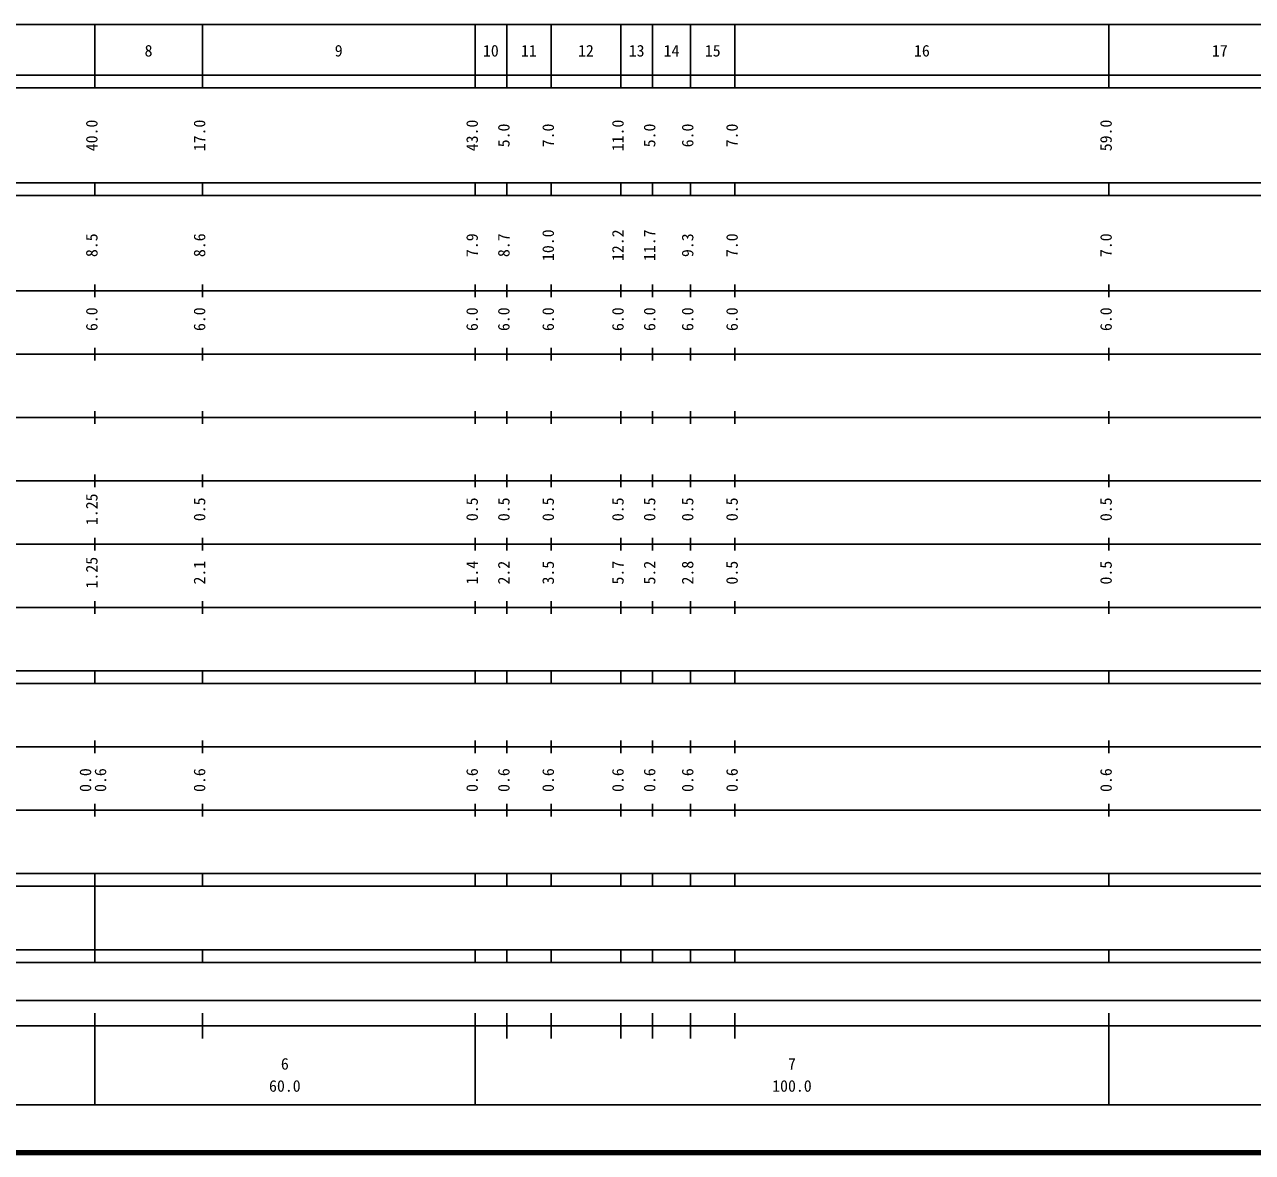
# Model space of a CAD drawing. Units: millimetres on the paper, enlarged 1000 times. Extents: x 40000 to 680000, y 20000 to 380000.
# Drawn here: x 296939 to 490644, y 20000 to 198000 of the extents above; entities that cross this region are included whole.
import ezdxf
from ezdxf.enums import TextEntityAlignment as Align

# ---------------------------------------------------------------- set-up
doc = ezdxf.new("R2010")
doc.units = ezdxf.units.MM
doc.header["$LTSCALE"] = 1000
doc.layers.add('M-TTL', color=2, linetype='Continuous', lineweight=140)
doc.layers.add('M-TTL-BAND', color=7, linetype='Continuous', lineweight=25)
doc.styles.add('ＭＳ ゴシック', font='')
doc.styles.get('ＭＳ ゴシック').set_extended_font_data('MS Gothic')

msp = doc.modelspace()

# ---------------------------------------------------------------- linework, layer by layer
at = {"layer": 'M-TTL'}
msp.add_line((40000, 20000), (680000, 20000), dxfattribs=at)
at = {"layer": 'M-TTL-BAND'}
for p, q in [((68000, 198000), (579000, 198000)), ((308000, 188000), (308000, 198000)), ((325000, 188000), (325000, 198000)), ((368000, 188000), (368000, 198000)), ((373000, 188000), (373000, 198000)), ((380000, 188000), (380000, 198000)), ((391000, 188000), (391000, 198000)), ((396000, 188000), (396000, 198000)), ((402000, 188000), (402000, 198000)), ((409000, 188000), (409000, 198000)), ((468000, 188000), (468000, 198000)), ((40000, 190000), (579000, 190000)), ((40000, 188000), (579000, 188000)), ((40000, 173000), (579000, 173000)), ((308000, 171000), (308000, 173000)), ((325000, 171000), (325000, 173000)), ((368000, 171000), (368000, 173000)), ((373000, 171000), (373000, 173000)), ((380000, 171000), (380000, 173000)), ((391000, 171000), (391000, 173000)), ((396000, 171000), (396000, 173000)), ((402000, 171000), (402000, 173000)), ((409000, 171000), (409000, 173000)), ((468000, 171000), (468000, 173000)), ((40000, 171000), (579000, 171000)), ((308000, 155000), (308000, 157000)), ((325000, 155000), (325000, 157000)), ((368000, 155000), (368000, 157000)), ((373000, 155000), (373000, 157000)), ((380000, 155000), (380000, 157000)), ((391000, 155000), (391000, 157000)), ((396000, 155000), (396000, 157000)), ((402000, 155000), (402000, 157000)), ((409000, 155000), (409000, 157000)), ((468000, 155000), (468000, 157000)), ((40000, 156000), (579000, 156000)), ((46000, 146000), (579000, 146000)), ((308000, 145000), (308000, 147000)), ((325000, 145000), (325000, 147000)), ((368000, 145000), (368000, 147000)), ((373000, 145000), (373000, 147000)), ((380000, 145000), (380000, 147000)), ((391000, 145000), (391000, 147000)), ((396000, 145000), (396000, 147000)), ((402000, 145000), (402000, 147000)), ((409000, 145000), (409000, 147000)), ((468000, 145000), (468000, 147000)), ((52000, 136000), (579000, 136000)), ((308000, 135000), (308000, 137000)), ((325000, 135000), (325000, 137000)), ((368000, 135000), (368000, 137000)), ((373000, 135000), (373000, 137000)), ((380000, 135000), (380000, 137000)), ((391000, 135000), (391000, 137000)), ((396000, 135000), (396000, 137000)), ((402000, 135000), (402000, 137000)), ((409000, 135000), (409000, 137000)), ((468000, 135000), (468000, 137000)), ((46000, 126000), (579000, 126000)), ((308000, 125000), (308000, 127000)), ((325000, 125000), (325000, 127000)), ((368000, 125000), (368000, 127000)), ((373000, 125000), (373000, 127000)), ((380000, 125000), (380000, 127000)), ((391000, 125000), (391000, 127000)), ((396000, 125000), (396000, 127000)), ((402000, 125000), (402000, 127000)), ((409000, 125000), (409000, 127000)), ((468000, 125000), (468000, 127000)), ((308000, 115000), (308000, 117000)), ((325000, 115000), (325000, 117000)), ((368000, 115000), (368000, 117000)), ((373000, 115000), (373000, 117000)), ((380000, 115000), (380000, 117000)), ((391000, 115000), (391000, 117000)), ((396000, 115000), (396000, 117000)), ((402000, 115000), (402000, 117000)), ((409000, 115000), (409000, 117000)), ((468000, 115000), (468000, 117000)), ((52000, 116000), (579000, 116000)), ((308000, 105000), (308000, 107000)), ((325000, 105000), (325000, 107000)), ((368000, 105000), (368000, 107000)), ((373000, 105000), (373000, 107000)), ((380000, 105000), (380000, 107000)), ((391000, 105000), (391000, 107000)), ((396000, 105000), (396000, 107000)), ((402000, 105000), (402000, 107000)), ((409000, 105000), (409000, 107000)), ((468000, 105000), (468000, 107000)), ((46000, 106000), (579000, 106000)), ((40000, 96000), (579000, 96000)), ((308000, 94000), (308000, 96000)), ((325000, 94000), (325000, 96000)), ((368000, 94000), (368000, 96000)), ((373000, 94000), (373000, 96000)), ((380000, 94000), (380000, 96000)), ((391000, 94000), (391000, 96000)), ((396000, 94000), (396000, 96000)), ((402000, 94000), (402000, 96000)), ((409000, 94000), (409000, 96000)), ((468000, 94000), (468000, 96000)), ((40000, 94000), (579000, 94000)), ((49000, 84000), (579000, 84000)), ((308000, 83000), (308000, 85000)), ((325000, 83000), (325000, 85000)), ((368000, 83000), (368000, 85000)), ((373000, 83000), (373000, 85000)), ((380000, 83000), (380000, 85000)), ((391000, 83000), (391000, 85000)), ((396000, 83000), (396000, 85000)), ((402000, 83000), (402000, 85000)), ((409000, 83000), (409000, 85000)), ((468000, 83000), (468000, 85000)), ((40000, 74000), (579000, 74000)), ((308000, 73000), (308000, 75000)), ((325000, 73000), (325000, 75000)), ((368000, 73000), (368000, 75000)), ((373000, 73000), (373000, 75000)), ((380000, 73000), (380000, 75000)), ((391000, 73000), (391000, 75000)), ((396000, 73000), (396000, 75000)), ((402000, 73000), (402000, 75000)), ((409000, 73000), (409000, 75000)), ((468000, 73000), (468000, 75000)), ((40000, 64000), (579000, 64000)), ((308000, 62000), (308000, 64000)), ((325000, 62000), (325000, 64000)), ((368000, 62000), (368000, 64000)), ((373000, 62000), (373000, 64000)), ((380000, 62000), (380000, 64000)), ((391000, 62000), (391000, 64000)), ((396000, 62000), (396000, 64000)), ((402000, 62000), (402000, 64000)), ((409000, 62000), (409000, 64000)), ((468000, 62000), (468000, 64000)), ((40000, 62000), (579000, 62000)), ((308000, 52000), (308000, 62000)), ((40000, 52000), (579000, 52000)), ((308000, 50000), (308000, 52000)), ((325000, 50000), (325000, 52000)), ((368000, 50000), (368000, 52000)), ((373000, 50000), (373000, 52000)), ((380000, 50000), (380000, 52000)), ((391000, 50000), (391000, 52000)), ((396000, 50000), (396000, 52000)), ((402000, 50000), (402000, 52000)), ((409000, 50000), (409000, 52000)), ((468000, 50000), (468000, 52000)), ((40000, 50000), (579000, 50000)), ((71000, 44000), (565000, 44000)), ((308000, 27500), (308000, 42000)), ((325000, 38000), (325000, 42000)), ((368000, 27500), (368000, 42000)), ((373000, 38000), (373000, 42000)), ((380000, 38000), (380000, 42000)), ((391000, 38000), (391000, 42000)), ((396000, 38000), (396000, 42000)), ((402000, 38000), (402000, 42000)), ((409000, 38000), (409000, 42000)), ((468000, 27500), (468000, 42000)), ((40000, 40000), (579000, 40000)), ((68000, 27500), (579000, 27500))]:
    msp.add_line(p, q, dxfattribs=at)

# ---------------------------------------------------------------- texts
at = {"layer": 'M-TTL-BAND', "style": 'ＭＳ ゴシック'}
for s, p in [('8', (316500, 192405)), ('9', (346500, 192405)), ('10', (370500, 192405)), ('11', (376500, 192405)), ('12', (385500, 192405)), ('13', (393500, 192405)), ('14', (399000, 192405)), ('15', (405500, 192405)), ('16', (438500, 192405)), ('17', (485500, 192405)), ('6', (338000, 32523)), ('7', (418000, 32523)), ('60.0', (338000, 29033)), ('100.0', (418000, 29033))]:
    msp.add_text(s, height=1833, dxfattribs=at).set_placement(p, align=Align.BOTTOM_CENTER)
for s, p in [('40.0', (309000, 180500)), ('17.0', (326000, 180500)), ('43.0', (369000, 180500)), ('5.0', (374000, 180500)), ('7.0', (381000, 180500)), ('11.0', (392000, 180500)), ('5.0', (397000, 180500)), ('6.0', (403000, 180500)), ('7.0', (410000, 180500)), ('59.0', (469000, 180500)), ('8.5', (309000, 163174)), ('8.6', (326000, 163174)), ('7.9', (369000, 163174)), ('8.7', (374000, 163174)), ('10.0', (381000, 163174)), ('12.2', (392000, 163174)), ('11.7', (397000, 163174)), ('9.3', (403000, 163174)), ('7.0', (410000, 163174)), ('7.0', (469000, 163174)), ('6.0', (309000, 151500)), ('6.0', (326000, 151500)), ('6.0', (369000, 151500)), ('6.0', (374000, 151500)), ('6.0', (381000, 151500)), ('6.0', (392000, 151500)), ('6.0', (397000, 151500)), ('6.0', (403000, 151500)), ('6.0', (410000, 151500)), ('6.0', (469000, 151500)), ('1.25', (309000, 121500)), ('0.5', (326000, 121500)), ('0.5', (369000, 121500)), ('0.5', (374000, 121500)), ('0.5', (381000, 121500)), ('0.5', (392000, 121500)), ('0.5', (397000, 121500)), ('0.5', (403000, 121500)), ('0.5', (410000, 121500)), ('0.5', (469000, 121500)), ('1.25', (309000, 111500)), ('2.1', (326000, 111500)), ('1.4', (369000, 111500)), ('2.2', (374000, 111500)), ('3.5', (381000, 111500)), ('5.7', (392000, 111500)), ('5.2', (397000, 111500)), ('2.8', (403000, 111500)), ('0.5', (410000, 111500)), ('0.5', (469000, 111500)), ('0.0', (308000, 78764)), ('0.6', (310370, 78764)), ('0.6', (326000, 78764)), ('0.6', (369000, 78764)), ('0.6', (374000, 78764)), ('0.6', (381000, 78764)), ('0.6', (392000, 78764)), ('0.6', (397000, 78764)), ('0.6', (403000, 78764)), ('0.6', (410000, 78764)), ('0.6', (469000, 78764))]:
    msp.add_text(s, height=1833, rotation=90, dxfattribs=at).set_placement(p, align=Align.BOTTOM_CENTER)

doc.saveas('drawing.dxf')
